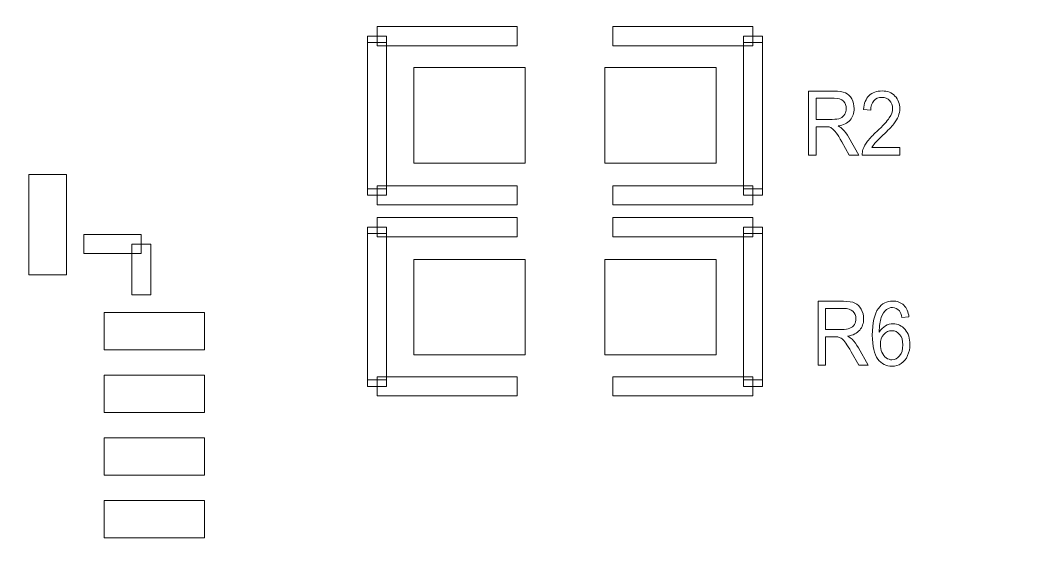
# Model space of a CAD drawing. Header units: millimetres. Extents: x -90 to 99, y -65 to 67.
# Drawn here: x -33.76 to -25.7, y -42.78 to -38.53 of the extents above; entities that cross this region are included whole.
import ezdxf

# ---------------------------------------------------------------- set-up
doc = ezdxf.new("R2010")
doc.units = ezdxf.units.MM
doc.header["$MEASUREMENT"] = 0
for name, color, linetype in [('BG_OUTLINE', 7, 'Continuous'), ('PG_SILKSCREEN_TOP', 7, 'Continuous'), ('PIN_TOP', 7, 'Continuous'), ('RD_SILKSCREEN_TOP', 7, 'Continuous')]:
    doc.layers.add(name, color=color, linetype=linetype)

msp = doc.modelspace()

# ---------------------------------------------------------------- linework, layer by layer
at = {"layer": 'BG_OUTLINE', "color": 3, "lineweight": 9}
msp.add_open_spline([(-71.7269, -61.8795), (-71.7269, -61.8795), (-71.7343, 42.2681), (-71.7343, 42.2681), (-71.7343, 42.2681), (-71.7348, 43.0066), (-71.4419, 43.715), (-70.92, 44.2375), (-70.92, 44.2375), (-70.3982, 44.76), (-69.6866, 45.0538), (-68.9482, 45.0543), (-68.9482, 45.0543), (-68.9482, 45.0543), (75.2046, 45.0543), (75.2046, 45.0543), (75.2046, 45.0543), (76.8319, 45.0552), (78.1763, 43.7805), (78.2661, 42.1556), (78.2661, 42.1556), (78.2661, 42.1556), (78.2661, 31.2814), (78.2661, 31.2814), (78.2661, 31.2814), (78.2661, 31.2814), (72.2646, 31.2814), (72.2646, 31.2814), (72.2646, 31.2814), (72.2646, 31.2814), (72.2646, 26.9814), (72.2646, 26.9814), (72.2646, 26.9814), (72.2646, 26.9814), (78.2661, 26.9814), (78.2661, 26.9814), (78.2661, 26.9814), (78.2661, 26.9814), (78.2661, 18.6553), (78.2661, 18.6553), (78.2661, 18.6553), (78.2661, 18.6553), (72.2496, 18.6553), (72.2496, 18.6553), (72.2496, 18.6553), (72.2496, 18.6553), (72.2496, 14.3553), (72.2496, 14.3553), (72.2496, 14.3553), (72.2496, 14.3553), (78.2661, 14.3553), (78.2661, 14.3553), (78.2661, 14.3553), (78.2661, 14.3553), (78.2661, 9.255), (78.2661, 9.255), (78.2661, 9.255), (78.2661, 9.255), (72.2648, 9.255), (72.2648, 9.255), (72.2648, 9.255), (72.2648, 9.255), (72.2648, 4.955), (72.2648, 4.955), (72.2648, 4.955), (72.2648, 4.955), (78.2661, 4.955), (78.2661, 4.955), (78.2661, 4.955), (78.2661, 4.955), (78.2661, -3.3762), (78.2661, -3.3762), (78.2661, -3.3762), (78.2661, -3.3762), (72.2445, -3.3762), (72.2445, -3.3762), (72.2445, -3.3762), (72.2445, -3.3762), (72.2445, -7.6762), (72.2445, -7.6762), (72.2445, -7.6762), (72.2445, -7.6762), (78.2661, -7.6762), (78.2661, -7.6762), (78.2661, -7.6762), (78.2661, -7.6762), (78.2661, -12.7615), (78.2661, -12.7615), (78.2661, -12.7615), (78.2661, -12.7615), (72.2651, -12.7615), (72.2651, -12.7615), (72.2651, -12.7615), (72.2651, -12.7615), (72.2651, -17.0615), (72.2651, -17.0615), (72.2651, -17.0615), (72.2651, -17.0615), (78.2661, -17.0615), (78.2661, -17.0615), (78.2661, -17.0615), (78.2661, -17.0615), (78.2661, -25.4097), (78.2661, -25.4097), (78.2661, -25.4097), (78.2661, -25.4097), (72.2656, -25.4097), (72.2656, -25.4097), (72.2656, -25.4097), (72.2656, -25.4097), (72.2656, -29.7097), (72.2656, -29.7097), (72.2656, -29.7097), (72.2656, -29.7097), (78.2661, -29.7097), (78.2661, -29.7097), (78.2661, -29.7097), (78.2661, -29.7097), (78.2661, -34.793), (78.2661, -34.793), (78.2661, -34.793), (78.2661, -34.793), (72.2679, -34.793), (72.2679, -34.793), (72.2679, -34.793), (72.2679, -34.793), (72.2679, -39.0929), (72.2679, -39.0929), (72.2679, -39.0929), (72.2679, -39.0929), (78.2661, -39.0929), (78.2661, -39.0929), (78.2661, -39.0929), (78.2661, -39.0929), (78.2661, -47.4269), (78.2661, -47.4269), (78.2661, -47.4269), (78.2661, -47.4269), (72.2679, -47.4269), (72.2679, -47.4269), (72.2679, -47.4269), (72.2679, -47.4269), (72.2679, -51.7269), (72.2679, -51.7269), (72.2679, -51.7269), (72.2679, -51.7269), (78.2661, -51.7269), (78.2661, -51.7269), (78.2661, -51.7269), (78.2661, -51.7269), (78.2661, -51.8138), (78.2661, -51.8138), (78.2661, -51.8138), (78.2661, -51.8138), (78.2656, -61.8468), (78.2656, -61.8468), (78.2656, -61.8468), (78.2661, -62.6669), (77.9407, -63.4536), (77.3612, -64.0339), (77.3612, -64.0339), (76.7817, -64.6142), (75.9915, -64.9405), (75.1713, -64.941), (75.1713, -64.941), (75.1713, -64.941), (-68.6609, -64.9456), (-68.6609, -64.9456), (-68.6609, -64.9456), (-69.4735, -64.9461), (-70.2531, -64.6237), (-70.8281, -64.0495), (-70.8281, -64.0495), (-71.4031, -63.4752), (-71.7264, -62.6922), (-71.7269, -61.8795)], degree=3, knots=[0, 0, 0, 0, 0.022727, 0.022727, 0.022727, 0.022727, 0.045455, 0.045455, 0.045455, 0.045455, 0.068182, 0.068182, 0.068182, 0.068182, 0.090909, 0.090909, 0.090909, 0.090909, 0.113636, 0.113636, 0.113636, 0.113636, 0.136364, 0.136364, 0.136364, 0.136364, 0.159091, 0.159091, 0.159091, 0.159091, 0.181818, 0.181818, 0.181818, 0.181818, 0.204545, 0.204545, 0.204545, 0.204545, 0.227273, 0.227273, 0.227273, 0.227273, 0.25, 0.25, 0.25, 0.25, 0.272727, 0.272727, 0.272727, 0.272727, 0.295455, 0.295455, 0.295455, 0.295455, 0.318182, 0.318182, 0.318182, 0.318182, 0.340909, 0.340909, 0.340909, 0.340909, 0.363636, 0.363636, 0.363636, 0.363636, 0.386364, 0.386364, 0.386364, 0.386364, 0.409091, 0.409091, 0.409091, 0.409091, 0.431818, 0.431818, 0.431818, 0.431818, 0.454545, 0.454545, 0.454545, 0.454545, 0.477273, 0.477273, 0.477273, 0.477273, 0.5, 0.5, 0.5, 0.5, 0.522727, 0.522727, 0.522727, 0.522727, 0.545455, 0.545455, 0.545455, 0.545455, 0.568182, 0.568182, 0.568182, 0.568182, 0.590909, 0.590909, 0.590909, 0.590909, 0.613636, 0.613636, 0.613636, 0.613636, 0.636364, 0.636364, 0.636364, 0.636364, 0.659091, 0.659091, 0.659091, 0.659091, 0.681818, 0.681818, 0.681818, 0.681818, 0.704545, 0.704545, 0.704545, 0.704545, 0.727273, 0.727273, 0.727273, 0.727273, 0.75, 0.75, 0.75, 0.75, 0.772727, 0.772727, 0.772727, 0.772727, 0.795455, 0.795455, 0.795455, 0.795455, 0.818182, 0.818182, 0.818182, 0.818182, 0.840909, 0.840909, 0.840909, 0.840909, 0.863636, 0.863636, 0.863636, 0.863636, 0.886364, 0.886364, 0.886364, 0.886364, 0.909091, 0.909091, 0.909091, 0.909091, 0.931818, 0.931818, 0.931818, 0.931818, 0.954545, 0.954545, 0.954545, 0.954545, 0.977273, 0.977273, 0.977273, 0.977273, 1, 1, 1, 1], dxfattribs=at)
at = {"layer": 'PG_SILKSCREEN_TOP', "color": 6, "lineweight": 9}
for points in [[(-30.9164, -38.7328), (-30.9164, -38.7328), (-30.9164, -38.5804), (-30.9164, -38.5804), (-30.9164, -38.5804), (-30.9164, -38.5804), (-29.7988, -38.5804), (-29.7988, -38.5804), (-29.7988, -38.5804), (-29.7988, -38.5804), (-29.7988, -38.7328), (-29.7988, -38.7328), (-29.7988, -38.7328), (-29.7988, -38.7328), (-30.9164, -38.7328), (-30.9164, -38.7328)], [(-27.9192, -38.5804), (-27.9192, -38.5804), (-27.9192, -38.7328), (-27.9192, -38.7328), (-27.9192, -38.7328), (-27.9192, -38.7328), (-29.0369, -38.7328), (-29.0369, -38.7328), (-29.0369, -38.7328), (-29.0369, -38.7328), (-29.0369, -38.5804), (-29.0369, -38.5804), (-29.0369, -38.5804), (-29.0369, -38.5804), (-27.9192, -38.5804), (-27.9192, -38.5804)], [(-30.8402, -38.7074), (-30.8402, -38.7074), (-30.9926, -38.7074), (-30.9926, -38.7074), (-30.9926, -38.7074), (-30.9926, -38.7074), (-30.9926, -38.6566), (-30.9926, -38.6566), (-30.9926, -38.6566), (-30.9926, -38.6566), (-30.8402, -38.6566), (-30.8402, -38.6566), (-30.8402, -38.6566), (-30.8402, -38.6566), (-30.8402, -38.7074), (-30.8402, -38.7074)], [(-27.843, -38.7074), (-27.843, -38.7074), (-27.9954, -38.7074), (-27.9954, -38.7074), (-27.9954, -38.7074), (-27.9954, -38.7074), (-27.9954, -38.6566), (-27.9954, -38.6566), (-27.9954, -38.6566), (-27.9954, -38.6566), (-27.843, -38.6566), (-27.843, -38.6566), (-27.843, -38.6566), (-27.843, -38.6566), (-27.843, -38.7074), (-27.843, -38.7074)], [(-30.8402, -39.8758), (-30.8402, -39.8758), (-30.9926, -39.8758), (-30.9926, -39.8758), (-30.9926, -39.8758), (-30.9926, -39.8758), (-30.9926, -38.7074), (-30.9926, -38.7074), (-30.9926, -38.7074), (-30.9926, -38.7074), (-30.8402, -38.7074), (-30.8402, -38.7074), (-30.8402, -38.7074), (-30.8402, -38.7074), (-30.8402, -39.8758), (-30.8402, -39.8758)], [(-27.843, -39.8758), (-27.843, -39.8758), (-27.9954, -39.8758), (-27.9954, -39.8758), (-27.9954, -39.8758), (-27.9954, -39.8758), (-27.9954, -38.7074), (-27.9954, -38.7074), (-27.9954, -38.7074), (-27.9954, -38.7074), (-27.843, -38.7074), (-27.843, -38.7074), (-27.843, -38.7074), (-27.843, -38.7074), (-27.843, -39.8758), (-27.843, -39.8758)], [(-30.8402, -39.9266), (-30.8402, -39.9266), (-30.9926, -39.9266), (-30.9926, -39.9266), (-30.9926, -39.9266), (-30.9926, -39.9266), (-30.9926, -39.8758), (-30.9926, -39.8758), (-30.9926, -39.8758), (-30.9926, -39.8758), (-30.8402, -39.8758), (-30.8402, -39.8758), (-30.8402, -39.8758), (-30.8402, -39.8758), (-30.8402, -39.9266), (-30.8402, -39.9266)], [(-29.7988, -39.8504), (-29.7988, -39.8504), (-29.7988, -40.0028), (-29.7988, -40.0028), (-29.7988, -40.0028), (-29.7988, -40.0028), (-30.9164, -40.0028), (-30.9164, -40.0028), (-30.9164, -40.0028), (-30.9164, -40.0028), (-30.9164, -39.8504), (-30.9164, -39.8504), (-30.9164, -39.8504), (-30.9164, -39.8504), (-29.7988, -39.8504), (-29.7988, -39.8504)], [(-29.0369, -40.0028), (-29.0369, -40.0028), (-29.0369, -39.8504), (-29.0369, -39.8504), (-29.0369, -39.8504), (-29.0369, -39.8504), (-27.9192, -39.8504), (-27.9192, -39.8504), (-27.9192, -39.8504), (-27.9192, -39.8504), (-27.9192, -40.0028), (-27.9192, -40.0028), (-27.9192, -40.0028), (-27.9192, -40.0028), (-29.0369, -40.0028), (-29.0369, -40.0028)], [(-27.843, -39.9266), (-27.843, -39.9266), (-27.9954, -39.9266), (-27.9954, -39.9266), (-27.9954, -39.9266), (-27.9954, -39.9266), (-27.9954, -39.8758), (-27.9954, -39.8758), (-27.9954, -39.8758), (-27.9954, -39.8758), (-27.843, -39.8758), (-27.843, -39.8758), (-27.843, -39.8758), (-27.843, -39.8758), (-27.843, -39.9266), (-27.843, -39.9266)], [(-29.7988, -40.1044), (-29.7988, -40.1044), (-29.7988, -40.2568), (-29.7988, -40.2568), (-29.7988, -40.2568), (-29.7988, -40.2568), (-30.9164, -40.2568), (-30.9164, -40.2568), (-30.9164, -40.2568), (-30.9164, -40.2568), (-30.9164, -40.1044), (-30.9164, -40.1044), (-30.9164, -40.1044), (-30.9164, -40.1044), (-29.7988, -40.1044), (-29.7988, -40.1044)], [(-29.0369, -40.2568), (-29.0369, -40.2568), (-29.0369, -40.1044), (-29.0369, -40.1044), (-29.0369, -40.1044), (-29.0369, -40.1044), (-27.9192, -40.1044), (-27.9192, -40.1044), (-27.9192, -40.1044), (-27.9192, -40.1044), (-27.9192, -40.2568), (-27.9192, -40.2568), (-27.9192, -40.2568), (-27.9192, -40.2568), (-29.0369, -40.2568), (-29.0369, -40.2568)], [(-30.9926, -40.1806), (-30.9926, -40.1806), (-30.8402, -40.1806), (-30.8402, -40.1806), (-30.8402, -40.1806), (-30.8402, -40.1806), (-30.8402, -40.2314), (-30.8402, -40.2314), (-30.8402, -40.2314), (-30.8402, -40.2314), (-30.9926, -40.2314), (-30.9926, -40.2314), (-30.9926, -40.2314), (-30.9926, -40.2314), (-30.9926, -40.1806), (-30.9926, -40.1806)], [(-27.9954, -40.1806), (-27.9954, -40.1806), (-27.843, -40.1806), (-27.843, -40.1806), (-27.843, -40.1806), (-27.843, -40.1806), (-27.843, -40.2314), (-27.843, -40.2314), (-27.843, -40.2314), (-27.843, -40.2314), (-27.9954, -40.2314), (-27.9954, -40.2314), (-27.9954, -40.2314), (-27.9954, -40.2314), (-27.9954, -40.1806), (-27.9954, -40.1806)], [(-32.7968, -40.239), (-32.7968, -40.239), (-32.7968, -40.3914), (-32.7968, -40.3914), (-32.7968, -40.3914), (-32.7968, -40.3914), (-33.254, -40.3914), (-33.254, -40.3914), (-33.254, -40.3914), (-33.254, -40.3914), (-33.254, -40.239), (-33.254, -40.239), (-33.254, -40.239), (-33.254, -40.239), (-32.7968, -40.239), (-32.7968, -40.239)], [(-30.9926, -40.2314), (-30.9926, -40.2314), (-30.8402, -40.2314), (-30.8402, -40.2314), (-30.8402, -40.2314), (-30.8402, -40.2314), (-30.8402, -41.3998), (-30.8402, -41.3998), (-30.8402, -41.3998), (-30.8402, -41.3998), (-30.9926, -41.3998), (-30.9926, -41.3998), (-30.9926, -41.3998), (-30.9926, -41.3998), (-30.9926, -40.2314), (-30.9926, -40.2314)], [(-27.9954, -40.2314), (-27.9954, -40.2314), (-27.843, -40.2314), (-27.843, -40.2314), (-27.843, -40.2314), (-27.843, -40.2314), (-27.843, -41.3998), (-27.843, -41.3998), (-27.843, -41.3998), (-27.843, -41.3998), (-27.9954, -41.3998), (-27.9954, -41.3998), (-27.9954, -41.3998), (-27.9954, -41.3998), (-27.9954, -40.2314), (-27.9954, -40.2314)], [(-32.7206, -40.7216), (-32.7206, -40.7216), (-32.873, -40.7216), (-32.873, -40.7216), (-32.873, -40.7216), (-32.873, -40.7216), (-32.873, -40.3152), (-32.873, -40.3152), (-32.873, -40.3152), (-32.873, -40.3152), (-32.7206, -40.3152), (-32.7206, -40.3152), (-32.7206, -40.3152), (-32.7206, -40.3152), (-32.7206, -40.7216), (-32.7206, -40.7216)], [(-30.9926, -41.3998), (-30.9926, -41.3998), (-30.8402, -41.3998), (-30.8402, -41.3998), (-30.8402, -41.3998), (-30.8402, -41.3998), (-30.8402, -41.4506), (-30.8402, -41.4506), (-30.8402, -41.4506), (-30.8402, -41.4506), (-30.9926, -41.4506), (-30.9926, -41.4506), (-30.9926, -41.4506), (-30.9926, -41.4506), (-30.9926, -41.3998), (-30.9926, -41.3998)], [(-30.9164, -41.5268), (-30.9164, -41.5268), (-30.9164, -41.3744), (-30.9164, -41.3744), (-30.9164, -41.3744), (-30.9164, -41.3744), (-29.7988, -41.3744), (-29.7988, -41.3744), (-29.7988, -41.3744), (-29.7988, -41.3744), (-29.7988, -41.5268), (-29.7988, -41.5268), (-29.7988, -41.5268), (-29.7988, -41.5268), (-30.9164, -41.5268), (-30.9164, -41.5268)], [(-27.9192, -41.3744), (-27.9192, -41.3744), (-27.9192, -41.5268), (-27.9192, -41.5268), (-27.9192, -41.5268), (-27.9192, -41.5268), (-29.0369, -41.5268), (-29.0369, -41.5268), (-29.0369, -41.5268), (-29.0369, -41.5268), (-29.0369, -41.3744), (-29.0369, -41.3744), (-29.0369, -41.3744), (-29.0369, -41.3744), (-27.9192, -41.3744), (-27.9192, -41.3744)], [(-27.9954, -41.3998), (-27.9954, -41.3998), (-27.843, -41.3998), (-27.843, -41.3998), (-27.843, -41.3998), (-27.843, -41.3998), (-27.843, -41.4506), (-27.843, -41.4506), (-27.843, -41.4506), (-27.843, -41.4506), (-27.9954, -41.4506), (-27.9954, -41.4506), (-27.9954, -41.4506), (-27.9954, -41.4506), (-27.9954, -41.3998), (-27.9954, -41.3998)]]:
    msp.add_open_spline(points, degree=3, knots=[0, 0, 0, 0, 0.25, 0.25, 0.25, 0.25, 0.5, 0.5, 0.5, 0.5, 0.75, 0.75, 0.75, 0.75, 1, 1, 1, 1], dxfattribs=at)
at = {"layer": 'PIN_TOP', "lineweight": 9}
for points in [[(-30.6243, -39.669), (-30.6243, -39.669), (-30.6243, -38.907), (-30.6243, -38.907), (-30.6243, -38.907), (-30.6243, -38.907), (-29.7353, -38.907), (-29.7353, -38.907), (-29.7353, -38.907), (-29.7353, -38.907), (-29.7353, -39.669), (-29.7353, -39.669), (-29.7353, -39.669), (-29.7353, -39.669), (-30.6243, -39.669), (-30.6243, -39.669)], [(-29.1003, -39.669), (-29.1003, -39.669), (-29.1003, -38.907), (-29.1003, -38.907), (-29.1003, -38.907), (-29.1003, -38.907), (-28.2113, -38.907), (-28.2113, -38.907), (-28.2113, -38.907), (-28.2113, -38.907), (-28.2113, -39.669), (-28.2113, -39.669), (-28.2113, -39.669), (-28.2113, -39.669), (-29.1003, -39.669), (-29.1003, -39.669)], [(-33.6925, -39.7602), (-33.6925, -39.7602), (-33.3925, -39.7602), (-33.3925, -39.7602), (-33.3925, -39.7602), (-33.3925, -39.7602), (-33.3925, -40.5603), (-33.3925, -40.5603), (-33.3925, -40.5603), (-33.3925, -40.5603), (-33.6925, -40.5603), (-33.6925, -40.5603), (-33.6925, -40.5603), (-33.6925, -40.5603), (-33.6925, -39.7602), (-33.6925, -39.7602)], [(-29.7353, -40.4381), (-29.7353, -40.4381), (-29.7353, -41.2001), (-29.7353, -41.2001), (-29.7353, -41.2001), (-29.7353, -41.2001), (-30.6243, -41.2001), (-30.6243, -41.2001), (-30.6243, -41.2001), (-30.6243, -41.2001), (-30.6243, -40.4381), (-30.6243, -40.4381), (-30.6243, -40.4381), (-30.6243, -40.4381), (-29.7353, -40.4381), (-29.7353, -40.4381)], [(-28.2113, -40.4381), (-28.2113, -40.4381), (-28.2113, -41.2001), (-28.2113, -41.2001), (-28.2113, -41.2001), (-28.2113, -41.2001), (-29.1003, -41.2001), (-29.1003, -41.2001), (-29.1003, -41.2001), (-29.1003, -41.2001), (-29.1003, -40.4381), (-29.1003, -40.4381), (-29.1003, -40.4381), (-29.1003, -40.4381), (-28.2113, -40.4381), (-28.2113, -40.4381)], [(-33.0927, -40.8601), (-33.0927, -40.8601), (-32.2926, -40.8601), (-32.2926, -40.8601), (-32.2926, -40.8601), (-32.2926, -40.8601), (-32.2926, -41.1601), (-32.2926, -41.1601), (-32.2926, -41.1601), (-32.2926, -41.1601), (-33.0927, -41.1601), (-33.0927, -41.1601), (-33.0927, -41.1601), (-33.0927, -41.1601), (-33.0927, -40.8601), (-33.0927, -40.8601)], [(-33.0927, -41.3603), (-33.0927, -41.3603), (-32.2926, -41.3603), (-32.2926, -41.3603), (-32.2926, -41.3603), (-32.2926, -41.3603), (-32.2926, -41.6602), (-32.2926, -41.6602), (-32.2926, -41.6602), (-32.2926, -41.6602), (-33.0927, -41.6602), (-33.0927, -41.6602), (-33.0927, -41.6602), (-33.0927, -41.6602), (-33.0927, -41.3603), (-33.0927, -41.3603)], [(-33.0927, -41.8601), (-33.0927, -41.8601), (-32.2926, -41.8601), (-32.2926, -41.8601), (-32.2926, -41.8601), (-32.2926, -41.8601), (-32.2926, -42.1601), (-32.2926, -42.1601), (-32.2926, -42.1601), (-32.2926, -42.1601), (-33.0927, -42.1601), (-33.0927, -42.1601), (-33.0927, -42.1601), (-33.0927, -42.1601), (-33.0927, -41.8601), (-33.0927, -41.8601)], [(-33.0927, -42.3603), (-33.0927, -42.3603), (-32.2926, -42.3603), (-32.2926, -42.3603), (-32.2926, -42.3603), (-32.2926, -42.3603), (-32.2926, -42.6602), (-32.2926, -42.6602), (-32.2926, -42.6602), (-32.2926, -42.6602), (-33.0927, -42.6602), (-33.0927, -42.6602), (-33.0927, -42.6602), (-33.0927, -42.6602), (-33.0927, -42.3603), (-33.0927, -42.3603)]]:
    msp.add_open_spline(points, degree=3, knots=[0, 0, 0, 0, 0.25, 0.25, 0.25, 0.25, 0.5, 0.5, 0.5, 0.5, 0.75, 0.75, 0.75, 0.75, 1, 1, 1, 1], dxfattribs=at)
at = {"layer": 'RD_SILKSCREEN_TOP', "color": 8, "lineweight": 9}
for points, knots in [([(-27.4756, -39.605), (-27.4756, -39.605), (-27.4756, -39.0959), (-27.4756, -39.0959), (-27.4756, -39.0959), (-27.4756, -39.0959), (-27.2741, -39.0959), (-27.2741, -39.0959), (-27.2741, -39.0959), (-27.2335, -39.0959), (-27.2027, -39.1005), (-27.1817, -39.1096), (-27.1817, -39.1096), (-27.1606, -39.1188), (-27.1438, -39.1349), (-27.131, -39.158), (-27.131, -39.158), (-27.1184, -39.1812), (-27.1122, -39.2068), (-27.1122, -39.2348), (-27.1122, -39.2348), (-27.1122, -39.271), (-27.1226, -39.3013), (-27.1436, -39.3261), (-27.1436, -39.3261), (-27.1644, -39.3509), (-27.1967, -39.3666), (-27.2403, -39.3734), (-27.2403, -39.3734), (-27.2244, -39.3819), (-27.2122, -39.3903), (-27.204, -39.3988), (-27.204, -39.3988), (-27.1864, -39.4168), (-27.1698, -39.4394), (-27.154, -39.4664), (-27.154, -39.4664), (-27.154, -39.4664), (-27.075, -39.605), (-27.075, -39.605), (-27.075, -39.605), (-27.075, -39.605), (-27.1507, -39.605), (-27.1507, -39.605), (-27.1507, -39.605), (-27.1507, -39.605), (-27.2108, -39.499), (-27.2108, -39.499), (-27.2108, -39.499), (-27.2284, -39.4686), (-27.2428, -39.4451), (-27.2543, -39.429), (-27.2543, -39.429), (-27.2656, -39.4127), (-27.2758, -39.4014), (-27.2847, -39.395), (-27.2847, -39.395), (-27.2937, -39.3884), (-27.3028, -39.3839), (-27.3121, -39.3813), (-27.3121, -39.3813), (-27.319, -39.3798), (-27.3301, -39.379), (-27.3457, -39.379), (-27.3457, -39.379), (-27.3457, -39.379), (-27.4154, -39.379), (-27.4154, -39.379), (-27.4154, -39.379), (-27.4154, -39.379), (-27.4154, -39.605), (-27.4154, -39.605), (-27.4154, -39.605), (-27.4154, -39.605), (-27.4756, -39.605), (-27.4756, -39.605)], [0, 0, 0, 0, 0.052632, 0.052632, 0.052632, 0.052632, 0.105263, 0.105263, 0.105263, 0.105263, 0.157895, 0.157895, 0.157895, 0.157895, 0.210526, 0.210526, 0.210526, 0.210526, 0.263158, 0.263158, 0.263158, 0.263158, 0.315789, 0.315789, 0.315789, 0.315789, 0.368421, 0.368421, 0.368421, 0.368421, 0.421053, 0.421053, 0.421053, 0.421053, 0.473684, 0.473684, 0.473684, 0.473684, 0.526316, 0.526316, 0.526316, 0.526316, 0.578947, 0.578947, 0.578947, 0.578947, 0.631579, 0.631579, 0.631579, 0.631579, 0.684211, 0.684211, 0.684211, 0.684211, 0.736842, 0.736842, 0.736842, 0.736842, 0.789474, 0.789474, 0.789474, 0.789474, 0.842105, 0.842105, 0.842105, 0.842105, 0.894737, 0.894737, 0.894737, 0.894737, 0.947368, 0.947368, 0.947368, 0.947368, 1, 1, 1, 1]), ([(-27.4154, -39.3206), (-27.4154, -39.3206), (-27.2861, -39.3206), (-27.2861, -39.3206), (-27.2861, -39.3206), (-27.2587, -39.3206), (-27.2371, -39.3174), (-27.2217, -39.311), (-27.2217, -39.311), (-27.2061, -39.3046), (-27.1943, -39.2944), (-27.1863, -39.2805), (-27.1863, -39.2805), (-27.1783, -39.2665), (-27.1743, -39.2513), (-27.1743, -39.2348), (-27.1743, -39.2348), (-27.1743, -39.2108), (-27.1819, -39.191), (-27.1976, -39.1754), (-27.1976, -39.1754), (-27.2132, -39.1599), (-27.2378, -39.1522), (-27.2716, -39.1522), (-27.2716, -39.1522), (-27.2716, -39.1522), (-27.4154, -39.1522), (-27.4154, -39.1522), (-27.4154, -39.1522), (-27.4154, -39.1522), (-27.4154, -39.3206), (-27.4154, -39.3206)], [0, 0, 0, 0, 0.125, 0.125, 0.125, 0.125, 0.25, 0.25, 0.25, 0.25, 0.375, 0.375, 0.375, 0.375, 0.5, 0.5, 0.5, 0.5, 0.625, 0.625, 0.625, 0.625, 0.75, 0.75, 0.75, 0.75, 0.875, 0.875, 0.875, 0.875, 1, 1, 1, 1]), ([(-26.7472, -39.5449), (-26.7472, -39.5449), (-26.7472, -39.605), (-26.7472, -39.605), (-26.7472, -39.605), (-26.7472, -39.605), (-27.0476, -39.605), (-27.0476, -39.605), (-27.0476, -39.605), (-27.0481, -39.5899), (-27.046, -39.5755), (-27.0412, -39.5616), (-27.0412, -39.5616), (-27.0336, -39.5386), (-27.0213, -39.5161), (-27.0045, -39.4938), (-27.0045, -39.4938), (-26.9875, -39.4717), (-26.9632, -39.4459), (-26.9315, -39.4168), (-26.9315, -39.4168), (-26.882, -39.3714), (-26.8486, -39.3355), (-26.8312, -39.3089), (-26.8312, -39.3089), (-26.8139, -39.2825), (-26.8052, -39.2573), (-26.8052, -39.2338), (-26.8052, -39.2338), (-26.8052, -39.209), (-26.8132, -39.1881), (-26.8289, -39.171), (-26.8289, -39.171), (-26.8448, -39.1541), (-26.8654, -39.1456), (-26.8908, -39.1456), (-26.8908, -39.1456), (-26.9177, -39.1456), (-26.9391, -39.1546), (-26.9552, -39.1727), (-26.9552, -39.1727), (-26.9715, -39.1907), (-26.9796, -39.2157), (-26.9798, -39.2476), (-26.9798, -39.2476), (-26.9798, -39.2476), (-27.0372, -39.2411), (-27.0372, -39.2411), (-27.0372, -39.2411), (-27.0332, -39.1931), (-27.0185, -39.1566), (-26.9928, -39.1315), (-26.9928, -39.1315), (-26.9672, -39.1063), (-26.9327, -39.0938), (-26.8895, -39.0938), (-26.8895, -39.0938), (-26.8459, -39.0938), (-26.8115, -39.1074), (-26.786, -39.1344), (-26.786, -39.1344), (-26.7605, -39.1616), (-26.7478, -39.1951), (-26.7478, -39.2352), (-26.7478, -39.2352), (-26.7478, -39.2556), (-26.7515, -39.2756), (-26.759, -39.2953), (-26.759, -39.2953), (-26.7665, -39.3149), (-26.7789, -39.3357), (-26.7961, -39.3574), (-26.7961, -39.3574), (-26.8133, -39.3792), (-26.842, -39.4091), (-26.8821, -39.447), (-26.8821, -39.447), (-26.9156, -39.4785), (-26.9371, -39.4999), (-26.9465, -39.5111), (-26.9465, -39.5111), (-26.9561, -39.5223), (-26.964, -39.5335), (-26.9702, -39.5449), (-26.9702, -39.5449), (-26.9702, -39.5449), (-26.7472, -39.5449), (-26.7472, -39.5449)], [0, 0, 0, 0, 0.045455, 0.045455, 0.045455, 0.045455, 0.090909, 0.090909, 0.090909, 0.090909, 0.136364, 0.136364, 0.136364, 0.136364, 0.181818, 0.181818, 0.181818, 0.181818, 0.227273, 0.227273, 0.227273, 0.227273, 0.272727, 0.272727, 0.272727, 0.272727, 0.318182, 0.318182, 0.318182, 0.318182, 0.363636, 0.363636, 0.363636, 0.363636, 0.409091, 0.409091, 0.409091, 0.409091, 0.454545, 0.454545, 0.454545, 0.454545, 0.5, 0.5, 0.5, 0.5, 0.545455, 0.545455, 0.545455, 0.545455, 0.590909, 0.590909, 0.590909, 0.590909, 0.636364, 0.636364, 0.636364, 0.636364, 0.681818, 0.681818, 0.681818, 0.681818, 0.727273, 0.727273, 0.727273, 0.727273, 0.772727, 0.772727, 0.772727, 0.772727, 0.818182, 0.818182, 0.818182, 0.818182, 0.863636, 0.863636, 0.863636, 0.863636, 0.909091, 0.909091, 0.909091, 0.909091, 0.954545, 0.954545, 0.954545, 0.954545, 1, 1, 1, 1]), ([(-27.3994, -41.2814), (-27.3994, -41.2814), (-27.3994, -40.7723), (-27.3994, -40.7723), (-27.3994, -40.7723), (-27.3994, -40.7723), (-27.1979, -40.7723), (-27.1979, -40.7723), (-27.1979, -40.7723), (-27.1573, -40.7723), (-27.1265, -40.7769), (-27.1055, -40.786), (-27.1055, -40.786), (-27.0844, -40.7952), (-27.0676, -40.8113), (-27.0548, -40.8344), (-27.0548, -40.8344), (-27.0422, -40.8576), (-27.036, -40.8832), (-27.036, -40.9112), (-27.036, -40.9112), (-27.036, -40.9474), (-27.0464, -40.9777), (-27.0674, -41.0025), (-27.0674, -41.0025), (-27.0882, -41.0273), (-27.1205, -41.043), (-27.1641, -41.0498), (-27.1641, -41.0498), (-27.1482, -41.0583), (-27.136, -41.0667), (-27.1278, -41.0752), (-27.1278, -41.0752), (-27.1102, -41.0932), (-27.0936, -41.1158), (-27.0778, -41.1428), (-27.0778, -41.1428), (-27.0778, -41.1428), (-26.9988, -41.2814), (-26.9988, -41.2814), (-26.9988, -41.2814), (-26.9988, -41.2814), (-27.0745, -41.2814), (-27.0745, -41.2814), (-27.0745, -41.2814), (-27.0745, -41.2814), (-27.1346, -41.1754), (-27.1346, -41.1754), (-27.1346, -41.1754), (-27.1522, -41.145), (-27.1666, -41.1215), (-27.1781, -41.1054), (-27.1781, -41.1054), (-27.1894, -41.0891), (-27.1996, -41.0778), (-27.2085, -41.0714), (-27.2085, -41.0714), (-27.2175, -41.0648), (-27.2266, -41.0603), (-27.2359, -41.0577), (-27.2359, -41.0577), (-27.2428, -41.0562), (-27.2539, -41.0554), (-27.2695, -41.0554), (-27.2695, -41.0554), (-27.2695, -41.0554), (-27.3392, -41.0554), (-27.3392, -41.0554), (-27.3392, -41.0554), (-27.3392, -41.0554), (-27.3392, -41.2814), (-27.3392, -41.2814), (-27.3392, -41.2814), (-27.3392, -41.2814), (-27.3994, -41.2814), (-27.3994, -41.2814)], [0, 0, 0, 0, 0.052632, 0.052632, 0.052632, 0.052632, 0.105263, 0.105263, 0.105263, 0.105263, 0.157895, 0.157895, 0.157895, 0.157895, 0.210526, 0.210526, 0.210526, 0.210526, 0.263158, 0.263158, 0.263158, 0.263158, 0.315789, 0.315789, 0.315789, 0.315789, 0.368421, 0.368421, 0.368421, 0.368421, 0.421053, 0.421053, 0.421053, 0.421053, 0.473684, 0.473684, 0.473684, 0.473684, 0.526316, 0.526316, 0.526316, 0.526316, 0.578947, 0.578947, 0.578947, 0.578947, 0.631579, 0.631579, 0.631579, 0.631579, 0.684211, 0.684211, 0.684211, 0.684211, 0.736842, 0.736842, 0.736842, 0.736842, 0.789474, 0.789474, 0.789474, 0.789474, 0.842105, 0.842105, 0.842105, 0.842105, 0.894737, 0.894737, 0.894737, 0.894737, 0.947368, 0.947368, 0.947368, 0.947368, 1, 1, 1, 1]), ([(-26.6748, -40.897), (-26.6748, -40.897), (-26.7304, -40.9019), (-26.7304, -40.9019), (-26.7304, -40.9019), (-26.7353, -40.8773), (-26.7422, -40.8594), (-26.7513, -40.8484), (-26.7513, -40.8484), (-26.7664, -40.8305), (-26.7851, -40.8216), (-26.8072, -40.8216), (-26.8072, -40.8216), (-26.825, -40.8216), (-26.8405, -40.8272), (-26.854, -40.8383), (-26.854, -40.8383), (-26.8715, -40.8527), (-26.8854, -40.8736), (-26.8955, -40.9011), (-26.8955, -40.9011), (-26.9057, -40.9286), (-26.9109, -40.9679), (-26.9113, -41.0188), (-26.9113, -41.0188), (-26.8978, -40.996), (-26.8815, -40.9789), (-26.862, -40.9678), (-26.862, -40.9678), (-26.8427, -40.9567), (-26.8222, -40.9512), (-26.801, -40.9512), (-26.801, -40.9512), (-26.7636, -40.9512), (-26.732, -40.9665), (-26.706, -40.9972), (-26.706, -40.9972), (-26.6797, -41.0279), (-26.6667, -41.0674), (-26.6667, -41.116), (-26.6667, -41.116), (-26.6667, -41.1481), (-26.6728, -41.1777), (-26.6852, -41.2052), (-26.6852, -41.2052), (-26.6974, -41.2326), (-26.7144, -41.2537), (-26.7359, -41.2682), (-26.7359, -41.2682), (-26.7573, -41.2828), (-26.7817, -41.2901), (-26.809, -41.2901), (-26.809, -41.2901), (-26.8555, -41.2901), (-26.8936, -41.271), (-26.9228, -41.2326), (-26.9228, -41.2326), (-26.9522, -41.1943), (-26.9668, -41.1311), (-26.9668, -41.0431), (-26.9668, -41.0431), (-26.9668, -40.9448), (-26.9506, -40.8733), (-26.9181, -40.8286), (-26.9181, -40.8286), (-26.8898, -40.7897), (-26.8518, -40.7702), (-26.8037, -40.7702), (-26.8037, -40.7702), (-26.768, -40.7702), (-26.7387, -40.7814), (-26.7159, -40.8039), (-26.7159, -40.8039), (-26.693, -40.8264), (-26.6794, -40.8574), (-26.6748, -40.897)], [0, 0, 0, 0, 0.052632, 0.052632, 0.052632, 0.052632, 0.105263, 0.105263, 0.105263, 0.105263, 0.157895, 0.157895, 0.157895, 0.157895, 0.210526, 0.210526, 0.210526, 0.210526, 0.263158, 0.263158, 0.263158, 0.263158, 0.315789, 0.315789, 0.315789, 0.315789, 0.368421, 0.368421, 0.368421, 0.368421, 0.421053, 0.421053, 0.421053, 0.421053, 0.473684, 0.473684, 0.473684, 0.473684, 0.526316, 0.526316, 0.526316, 0.526316, 0.578947, 0.578947, 0.578947, 0.578947, 0.631579, 0.631579, 0.631579, 0.631579, 0.684211, 0.684211, 0.684211, 0.684211, 0.736842, 0.736842, 0.736842, 0.736842, 0.789474, 0.789474, 0.789474, 0.789474, 0.842105, 0.842105, 0.842105, 0.842105, 0.894737, 0.894737, 0.894737, 0.894737, 0.947368, 0.947368, 0.947368, 0.947368, 1, 1, 1, 1]), ([(-27.3392, -40.997), (-27.3392, -40.997), (-27.2099, -40.997), (-27.2099, -40.997), (-27.2099, -40.997), (-27.1825, -40.997), (-27.1609, -40.9938), (-27.1455, -40.9874), (-27.1455, -40.9874), (-27.1299, -40.981), (-27.1181, -40.9708), (-27.1101, -40.9569), (-27.1101, -40.9569), (-27.1021, -40.9429), (-27.0981, -40.9277), (-27.0981, -40.9112), (-27.0981, -40.9112), (-27.0981, -40.8872), (-27.1057, -40.8674), (-27.1214, -40.8518), (-27.1214, -40.8518), (-27.137, -40.8363), (-27.1616, -40.8286), (-27.1954, -40.8286), (-27.1954, -40.8286), (-27.1954, -40.8286), (-27.3392, -40.8286), (-27.3392, -40.8286), (-27.3392, -40.8286), (-27.3392, -40.8286), (-27.3392, -40.997), (-27.3392, -40.997)], [0, 0, 0, 0, 0.125, 0.125, 0.125, 0.125, 0.25, 0.25, 0.25, 0.25, 0.375, 0.375, 0.375, 0.375, 0.5, 0.5, 0.5, 0.5, 0.625, 0.625, 0.625, 0.625, 0.75, 0.75, 0.75, 0.75, 0.875, 0.875, 0.875, 0.875, 1, 1, 1, 1]), ([(-26.9027, -41.1164), (-26.9027, -41.138), (-26.8986, -41.1586), (-26.8903, -41.1783), (-26.8903, -41.1783), (-26.8822, -41.198), (-26.8708, -41.2129), (-26.8561, -41.2232), (-26.8561, -41.2232), (-26.8415, -41.2335), (-26.8261, -41.2387), (-26.8099, -41.2387), (-26.8099, -41.2387), (-26.7863, -41.2387), (-26.7661, -41.2281), (-26.7492, -41.2067), (-26.7492, -41.2067), (-26.7322, -41.1854), (-26.7238, -41.1565), (-26.7238, -41.12), (-26.7238, -41.12), (-26.7238, -41.0848), (-26.7321, -41.057), (-26.7489, -41.0367), (-26.7489, -41.0367), (-26.7656, -41.0165), (-26.7868, -41.0064), (-26.812, -41.0064), (-26.812, -41.0064), (-26.8373, -41.0064), (-26.8587, -41.0165), (-26.8763, -41.0367), (-26.8763, -41.0367), (-26.8938, -41.057), (-26.9027, -41.0836), (-26.9027, -41.1164)], [0, 0, 0, 0, 0.111111, 0.111111, 0.111111, 0.111111, 0.222222, 0.222222, 0.222222, 0.222222, 0.333333, 0.333333, 0.333333, 0.333333, 0.444444, 0.444444, 0.444444, 0.444444, 0.555556, 0.555556, 0.555556, 0.555556, 0.666667, 0.666667, 0.666667, 0.666667, 0.777778, 0.777778, 0.777778, 0.777778, 0.888889, 0.888889, 0.888889, 0.888889, 1, 1, 1, 1])]:
    msp.add_open_spline(points, degree=3, knots=knots, dxfattribs=at)

doc.saveas('drawing.dxf')
